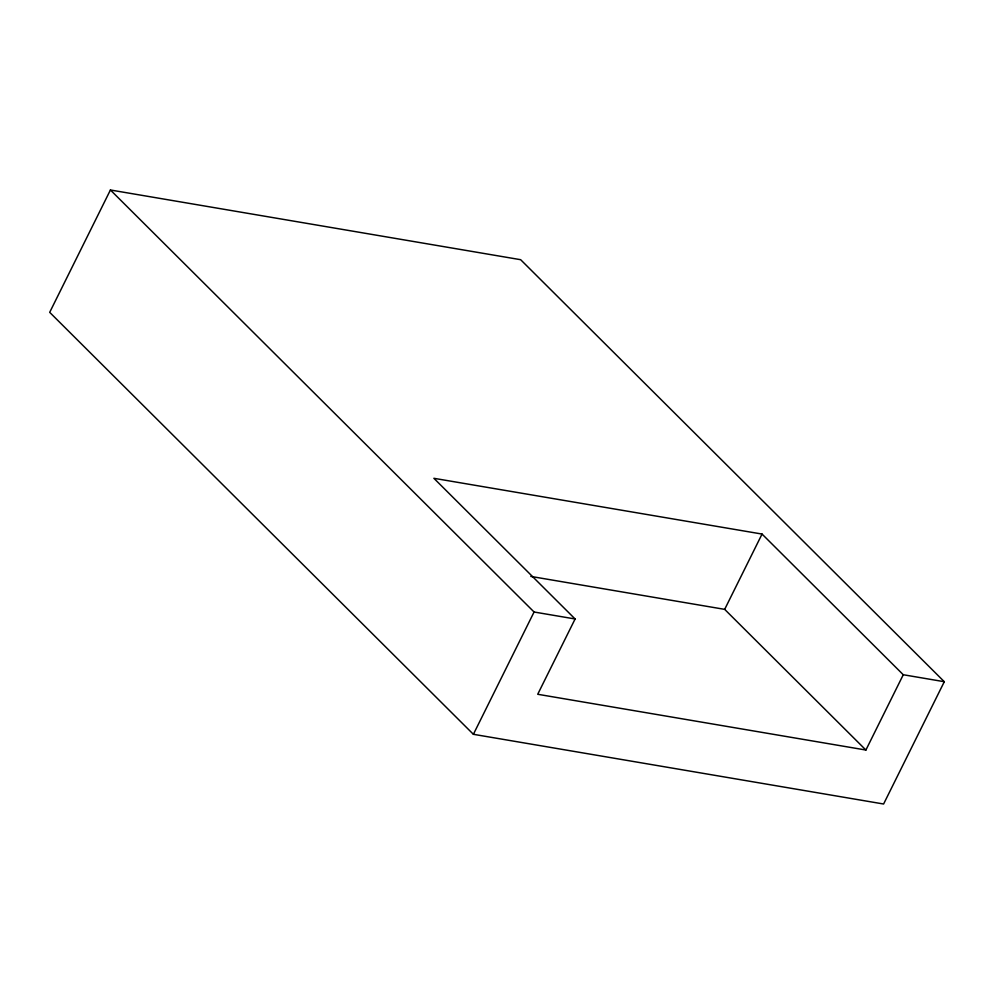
<?xml version="1.0" encoding="UTF-8"?>
<svg xmlns="http://www.w3.org/2000/svg" width="994" height="994" viewBox="0 0 994 994"><rect width="100%" height="100%" fill="white"/><g stroke="black" fill="none" stroke-linecap="round" stroke-linejoin="round"><path stroke-width="1.49" d="M110.421 189.991L49.7 312.34L473.392 734.305L883.604 804.009L944.3 681.71L520.645 259.695L110.421 189.991L534.076 612.006L575.104 618.976L537.717 694.272L865.898 750.035L903.273 674.74L762.05 534.064L433.881 478.3L575.104 618.976M473.392 734.305L534.076 612.006M865.898 750.035L724.676 609.359L762.05 534.064M530.821 576.421L724.676 609.359M903.273 674.74L944.3 681.71"/></g></svg>
